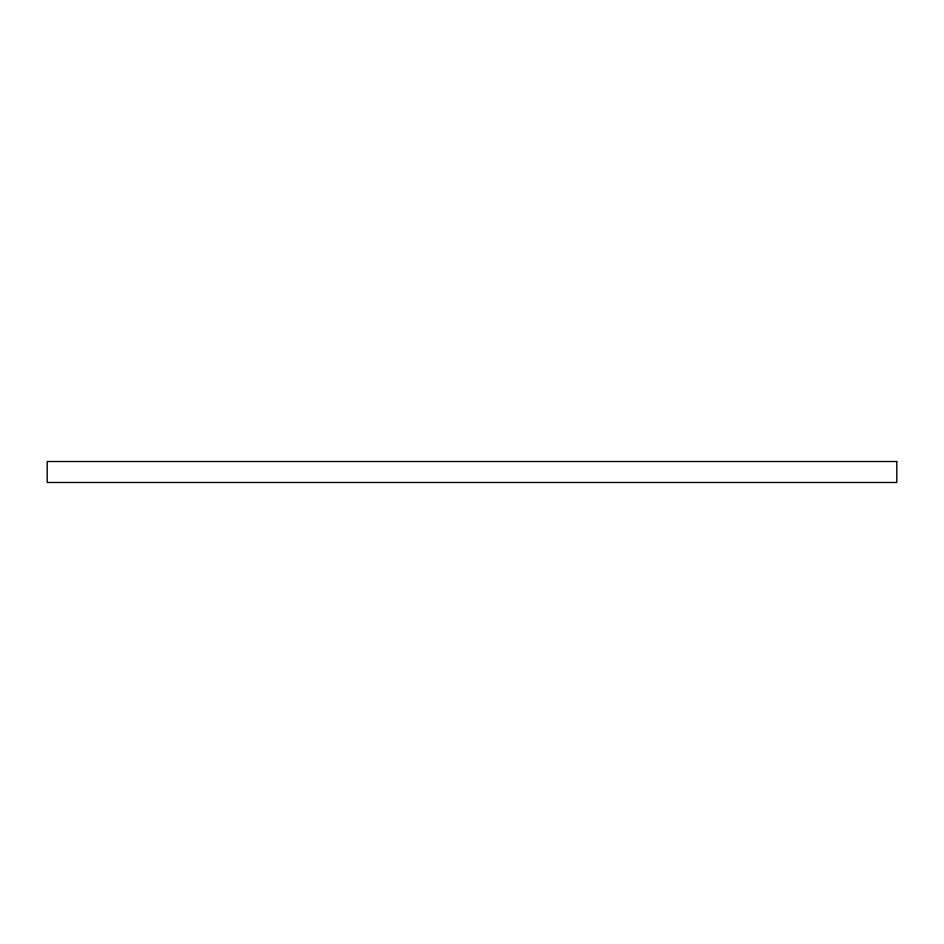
<?xml version="1.0" encoding="UTF-8"?>
<svg xmlns="http://www.w3.org/2000/svg" width="944" height="944" viewBox="0 0 944 944"><rect width="100%" height="100%" fill="white"/><g stroke="black" fill="none" stroke-linecap="round" stroke-linejoin="round"><path stroke-width="1.42" d="M896.8 461.533L47.2 461.533L47.2 482.467L896.8 482.467L896.8 461.533"/></g></svg>
